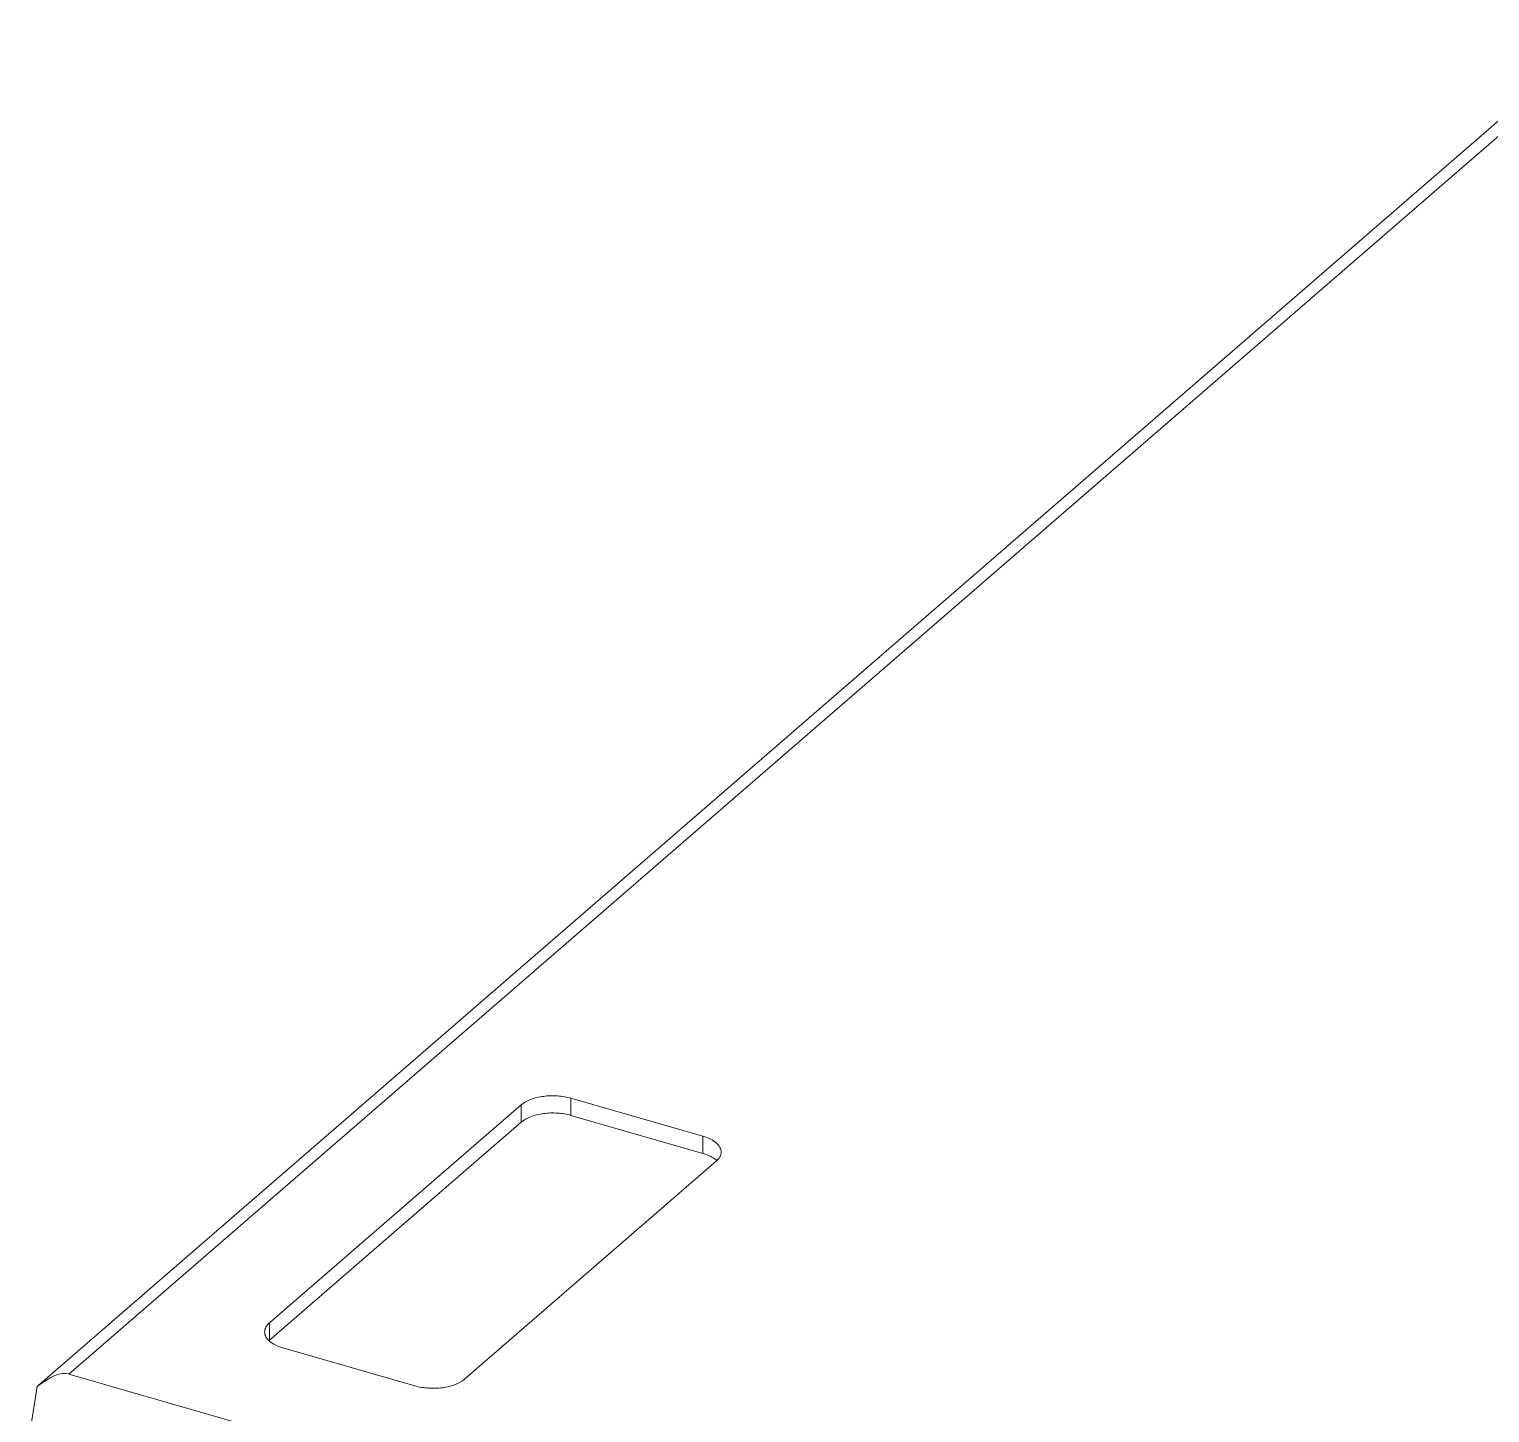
# Model space of a CAD drawing. Header units: millimetres. Extents: x 0 to 4009, y 0 to 2835.
# Drawn here: x 1597.1 to 1817.6, y 2384.9 to 2593.7 of the extents above; entities that cross this region are included whole.
import ezdxf

# ---------------------------------------------------------------- set-up
doc = ezdxf.new("R2010")
doc.units = ezdxf.units.MM
doc.layers.get('0').update_dxf_attribs({"lineweight": 13})

msp = doc.modelspace()

# ---------------------------------------------------------------- linework, layer by layer
for p, q in [((1985.78, 2724.45), (1598.35, 2388.93)), ((1987.59, 2723.74), (1603.09, 2390.75)), ((1678.87, 2432.38), (1678.87, 2429.78)), ((1698.79, 2426.63), (1678.87, 2432.38)), ((1671.36, 2431.37), (1633.36, 2398.47)), ((1671.36, 2428.78), (1671.36, 2431.37)), ((1678.87, 2429.78), (1698.79, 2424.03)), ((1633.36, 2395.87), (1671.36, 2428.78)), ((1698.79, 2424.03), (1698.79, 2426.63)), ((1662.8, 2389.97), (1700.8, 2422.87)), ((1633.36, 2398.47), (1633.36, 2395.87)), ((1635.37, 2394.71), (1655.29, 2388.96)), ((1603.09, 2390.75), (2037.83, 2265.25)), ((1597.09, 2381.22), (1598.27, 2388.84)), ((1598.27, 2388.84), (1598.35, 2388.93))]:
    msp.add_line(p, q)
msp.add_ellipse((1597.09, 2381.22), major_axis=(6.51, 9.29), ratio=0.379144, start_param=6.412444, end_param=7.197842)
for points, knots in [([(1678.87, 2432.38), (1678.21, 2432.57), (1676.82, 2432.79), (1674.74, 2432.73), (1672.86, 2432.3), (1671.77, 2431.73), (1671.36, 2431.37)], [0, 0, 0, 0, 0.263751, 0.537916, 0.791579, 1, 1, 1, 1]), ([(1671.36, 2428.78), (1671.77, 2429.13), (1672.86, 2429.7), (1674.74, 2430.13), (1676.82, 2430.2), (1678.21, 2429.97), (1678.87, 2429.78)], [0, 0, 0, 0, 0.208452, 0.462091, 0.736211, 1, 1, 1, 1]), ([(1701.54, 2424.25), (1701.54, 2424.5), (1701.38, 2425.03), (1700.78, 2425.7), (1699.89, 2426.26), (1699.18, 2426.52), (1698.79, 2426.63)], [0, 0, 0, 0, 0.190649, 0.413748, 0.683957, 1, 1, 1, 1]), ([(1698.79, 2424.03), (1698.91, 2424), (1699.37, 2423.85), (1699.82, 2423.66), (1700.13, 2423.49)], [0, 0, 0, 0, 0.26451, 1, 1, 1, 1]), ([(1700.13, 2423.49), (1700.2, 2423.45), (1700.48, 2423.29), (1700.73, 2423.1), (1700.9, 2422.94)], [0, 0, 0, 0, 0.266544, 1, 1, 1, 1]), ([(1700.8, 2422.87), (1701.02, 2423.06), (1701.39, 2423.47), (1701.54, 2424), (1701.54, 2424.25)], [0, 0, 0, 0, 0.539241, 1, 1, 1, 1]), ([(1633.36, 2398.47), (1633.14, 2398.28), (1632.78, 2397.87), (1632.62, 2397.34), (1632.62, 2397.09)], [0, 0, 0, 0, 0.539241, 1, 1, 1, 1]), ([(1632.62, 2397.09), (1632.62, 2396.85), (1632.78, 2396.31), (1633.38, 2395.64), (1634.27, 2395.09), (1634.98, 2394.82), (1635.37, 2394.71)], [0, 0, 0, 0, 0.190649, 0.413748, 0.683957, 1, 1, 1, 1]), ([(1655.29, 2388.96), (1655.95, 2388.77), (1657.35, 2388.55), (1659.42, 2388.61), (1661.3, 2389.04), (1662.39, 2389.61), (1662.8, 2389.97)], [0, 0, 0, 0, 0.263751, 0.537916, 0.791579, 1, 1, 1, 1])]:
    msp.add_open_spline(points, degree=3, knots=knots)

doc.saveas('drawing.dxf')
